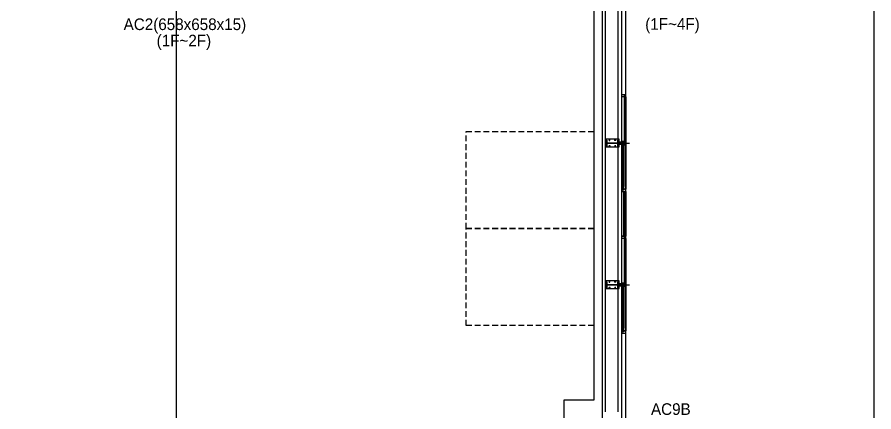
# Model space of a CAD drawing. Header units: millimetres. Extents: x -47382 to 204618, y -51045 to 127155.
# Drawn here: x 119890 to 142000, y 40771 to 50942 of the extents above; entities that cross this region are included whole.
import ezdxf
from ezdxf.enums import TextEntityAlignment as Align

# ---------------------------------------------------------------- set-up
doc = ezdxf.new("R2010")
doc.units = ezdxf.units.MM
doc.header["$LTSCALE"] = 300
doc.header["$MEASUREMENT"] = 0
for name, pattern in [('CEN', [62, 60, -1, 0, -1]), ('DASHED', [0.75, 0.5, -0.25]), ('HID', [2, 1.1, -0.9])]:
    doc.linetypes.add(name, pattern=pattern)
doc.layers.get('0').update_dxf_attribs({"linetype": 'CONTINUOUS'})
doc.layers.get('Defpoints').update_dxf_attribs({"color": 153, "linetype": 'CONTINUOUS'})
for name, color, linetype in [('1', 7, 'CONTINUOUS'), ('6', 6, 'CONTINUOUS'), ('A-FLOR-FLIN-TYP2', 8, 'CONTINUOUS'), ('A-FLOR-GW', 6, 'CONTINUOUS'), ('A-FLOR-STUD', 9, 'CONTINUOUS'), ('A-ST-AXIS-CEN', 252, 'CEN'), ('A-WIN', 4, 'CONTINUOUS'), ('SS-PLATE', 32, 'CONTINUOUS'), ('STEEL', 2, 'CONTINUOUS'), ('가는선', 5, 'CONTINUOUS'), ('지게차충전대', 7, 'DASHED'), ('충돌방지대 IN', 4, 'CONTINUOUS')]:
    doc.layers.add(name, color=color, linetype=linetype)
doc.layers.add('Defpoint', color=161, linetype='CONTINUOUS', plot=False)
doc.styles.add('돋움', font='')
doc.styles.get('돋움').set_extended_font_data('Dotum')

# ---------------------------------------------------------------- blocks, each defined once
blk = doc.blocks.new('A$C284E115B')
at = {"layer": 'A-FLOR-STUD'}
for p, q in [((2, 48, -103000), (98, 2, -103000)), ((2, 2, -103000), (98, 48, -103000))]:
    blk.add_line(p, q, dxfattribs=at)
at = {"layer": 'A-FLOR-STUD', "elevation": -103000}
for points in [[(0, 50), (100, 50), (100, 0), (0, 0)], [(2, 48), (98, 48), (98, 2), (2, 2)]]:
    blk.add_lwpolyline(points, close=True, dxfattribs=at)
blk = doc.blocks.new('BOLT')
at = {"layer": '1', "color": 251}
for p, q in [((-21, 0), (21, 0)), ((0, -21), (0, 21))]:
    blk.add_line(p, q, dxfattribs=at)
at = {"layer": '6', "color": 251}
blk.add_circle((0, 0), 11, dxfattribs=at)
blk = doc.blocks.new('WC2_BP')
at = {"layer": 'SS-PLATE', "color": 251, "ltscale": 0.05}
blk.add_lwpolyline([(-175, -100), (175, -100), (175, 100), (-175, 100)], close=True, dxfattribs=at)
at = {"linetype": 'HID', "yscale": 0.909090909090909, "zscale": 0.909090909090909}
for p, xscale in [((-75, 75), -0.909090909090909), ((75, 75), 0.909090909090909)]:
    blk.add_blockref('BOLT', p, dxfattribs=dict(at, xscale=xscale))
at = {"linetype": 'HID', "yscale": 0.909090909090909, "zscale": 0.909090909090909, "rotation": 180}
for p, xscale in [((-75, -75), 0.909090909090909), ((75, -75), -0.909090909090909)]:
    blk.add_blockref('BOLT', p, dxfattribs=dict(at, xscale=xscale))
blk = doc.blocks.new('H-300X150X6_5X9')
at = {"layer": 'Defpoint'}
for p, q in [((-3.25, 0), (3.25, 0)), ((0, -150), (0, 150))]:
    blk.add_line(p, q, dxfattribs=at)
at = {"layer": 'STEEL'}
blk.add_lwpolyline([(-75, -150), (-75, -141), (-16.25, -141, 0.41421356), (-3.25, -128), (-3.25, 128, 0.41421356), (-16.25, 141), (-75, 141), (-75, 150), (75, 150), (75, 141), (16.25, 141, 0.41421356), (3.25, 128), (3.25, -128, 0.41421356), (16.25, -141), (75, -141), (75, -150)], format="xyb", close=True, dxfattribs=at)
at = {"layer": 'SS-PLATE', "color": 251, "ltscale": 0.05, "rotation": 90}
blk.add_blockref('WC2_BP', (0, 0), dxfattribs=at)
blk = doc.blocks.new('A$C2E56680A')
blk.add_blockref('A$C284E115B', (0, 50))
at = {"layer": 'STEEL', "xscale": -1, "rotation": 90.00000000000006}
blk.add_blockref('H-300X150X6_5X9', (250, 75, -103000), dxfattribs=at)
blk = doc.blocks.new('pw2700')
at = {"layer": 'A-WIN'}
for p, q in [((-2525, 0), (-2525, 100)), ((-2465, 100), (-2525, 100)), ((-2465, 0), (-2525, 0)), ((-2465, 91), (-2485, 91)), ((-2485, 91), (-2485, 50)), ((-2485, 50), (-2465, 50)), ((-2395, 88), (-2475, 88)), ((-2475, 88), (-2475, 53)), ((-2475, 53), (-2395, 53)), ((-2465, 100), (-85, 100)), ((-2465, 100), (-2465, 91)), ((-2465, 50), (-2465, 0)), ((-85, 0), (-2465, 0)), ((-2395, 88), (-1315, 88)), ((-2395, 53), (-2395, 88)), ((-2395, 71), (-1315, 71)), ((-2395, 53), (-1315, 53)), ((-1235, 88), (-1315, 88)), ((-1315, 88), (-1315, 53)), ((-1315, 53), (-1235, 53)), ((-1235, 47), (-1315, 47)), ((-1315, 47), (-1315, 12)), ((-1315, 12), (-1235, 12)), ((-1275, -70), (-1275, 195)), ((-1235, 53), (-1235, 88)), ((-1235, 47), (-155, 47)), ((-1235, 12), (-1235, 47)), ((-1235, 30), (-155, 30)), ((-1235, 12), (-155, 12)), ((-75, 47), (-155, 47)), ((-155, 47), (-155, 12)), ((-155, 12), (-75, 12)), ((-25, 100), (-85, 100)), ((-85, 100), (-85, 50)), ((-85, 50), (-65, 50)), ((-65, 9), (-85, 9)), ((-85, 9), (-85, 0)), ((-85, 0), (-25, 0)), ((-75, 12), (-75, 47)), ((-65, 50), (-65, 9)), ((-25, 0), (-25, 100)), ((-25, 50), (1125, 50)), ((1125, 0), (1125, 100)), ((1185, 100), (1125, 100)), ((1185, 0), (1125, 0)), ((1185, 91), (1165, 91)), ((1165, 91), (1165, 50)), ((1165, 50), (1185, 50)), ((1255, 88), (1175, 88)), ((1175, 88), (1175, 53)), ((1175, 53), (1255, 53)), ((1185, 100), (3565, 100)), ((1185, 100), (1185, 91)), ((1185, 50), (1185, 0)), ((3565, 0), (1185, 0)), ((1255, 88), (2335, 88)), ((1255, 53), (1255, 88)), ((1255, 71), (2335, 71)), ((1255, 53), (2335, 53)), ((2415, 88), (2335, 88)), ((2335, 88), (2335, 53)), ((2335, 53), (2415, 53)), ((2415, 47), (2335, 47)), ((2335, 47), (2335, 12)), ((2335, 12), (2415, 12)), ((2375, -70), (2375, 195)), ((2415, 53), (2415, 88)), ((2415, 47), (3495, 47)), ((2415, 12), (2415, 47)), ((2415, 30), (3495, 30)), ((2415, 12), (3495, 12)), ((3575, 47), (3495, 47)), ((3495, 47), (3495, 12)), ((3495, 12), (3575, 12)), ((3625, 100), (3565, 100)), ((3565, 100), (3565, 50)), ((3565, 50), (3585, 50)), ((3585, 9), (3565, 9)), ((3565, 9), (3565, 0)), ((3565, 0), (3625, 0)), ((3575, 12), (3575, 47)), ((3585, 50), (3585, 9)), ((3625, 0), (3625, 100))]:
    blk.add_line(p, q, dxfattribs=at)
blk.add_lwpolyline([(-25, 0), (-25, 100), (1125, 100), (1125, 0)], close=True, dxfattribs=at)
at = {"layer": '가는선'}
for p, q in [((-25, 62), (1125, 62)), ((-25, 38), (1125, 38))]:
    blk.add_line(p, q, dxfattribs=at)
blk = doc.blocks.new('ACT 지상1층구조평면도')
at = {"layer": 'Defpoint'}
blk.add_lwpolyline([(189382, 51045), (47382, 51045), (47382, 150416), (189382, 150416)], close=True, dxfattribs=at)

msp = doc.modelspace()

# ---------------------------------------------------------------- linework, layer by layer
at = {"layer": 'A-FLOR-FLIN-TYP2'}
msp.add_line((135400, 40771), (135400, 51771), dxfattribs=at)
at = {"layer": 'A-FLOR-GW'}
for p, q in [((135500, 40371), (135500, 51371)), ((135600, 40371), (135600, 51371))]:
    msp.add_line(p, q, dxfattribs=at)
at = {"layer": 'A-ST-AXIS-CEN'}
for p, q in [((124000, 0), (124000, 99371)), ((135000, 0), (135000, 99371))]:
    msp.add_line(p, q, dxfattribs=at)
at = {"layer": 'Defpoint'}
msp.add_lwpolyline([(142000, 0), (0, 0), (0, 99371), (142000, 99371)], close=True, dxfattribs=at)
at = {"layer": '지게차충전대', "linetype": 'DASHED'}
for points in [[(131475, 47992), (134775, 47992), (134775, 45492), (131475, 45492)], [(131475, 45492), (134775, 45492), (134775, 42992), (131475, 42992)]]:
    msp.add_lwpolyline(points, close=True, dxfattribs=at)
at = {"layer": '충돌방지대 IN'}
for p, q in [((134775, 51142), (134775, 41071)), ((135075, 40771), (135075, 51142)), ((134775, 41071), (134000, 41071)), ((134000, 41071), (134000, 15871))]:
    msp.add_line(p, q, dxfattribs=at)

# ---------------------------------------------------------------- block references
msp.add_blockref('ACT 지상1층구조평면도', (-47382, -51045))
at = {"rotation": 270}
msp.add_blockref('pw2700', (135500, 46421), dxfattribs=at)
at = {"layer": 'A-ST-AXIS-CEN', "extrusion": (0, 0, -1), "zscale": -1}
for p in [(-135500, 47621), (-135500, 43971)]:
    msp.add_blockref('A$C2E56680A', p, dxfattribs=at)

# ---------------------------------------------------------------- texts
at = {"layer": 'Defpoints', "linetype": 'Continuous', "style": '돋움'}
for s, p in [('AC2(658x658x15)', (124220, 50519)), ('(1F~4F)', (136802, 50526)), ('(1F~2F)', (124194, 50099)), ('AC9B', (136761, 40602))]:
    msp.add_text(s, height=300, dxfattribs=at).set_placement(p, align=Align.BOTTOM_CENTER)

doc.saveas('drawing.dxf')
